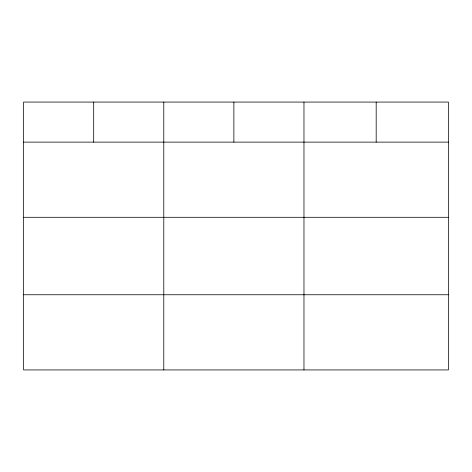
<?xml version="1.0" encoding="UTF-8"?>
<svg xmlns="http://www.w3.org/2000/svg" width="472" height="472" viewBox="0 0 472 472"><rect width="100%" height="100%" fill="white"/><g stroke="black" fill="none" stroke-linecap="round" stroke-linejoin="round"><path stroke-width="0.71" d="M448.4 217.297L448.4 102.07L23.6 102.07L23.6 369.93L448.4 369.93L448.4 217.297L23.6 217.297M23.6 142.119L448.4 142.119M23.6 294.752L448.4 294.752M376.184 102.07L376.184 142.119M303.968 102.07L303.968 369.93M233.876 102.07L233.876 142.119M163.784 102.07L163.784 369.93M93.692 102.07L93.692 142.119"/></g></svg>
